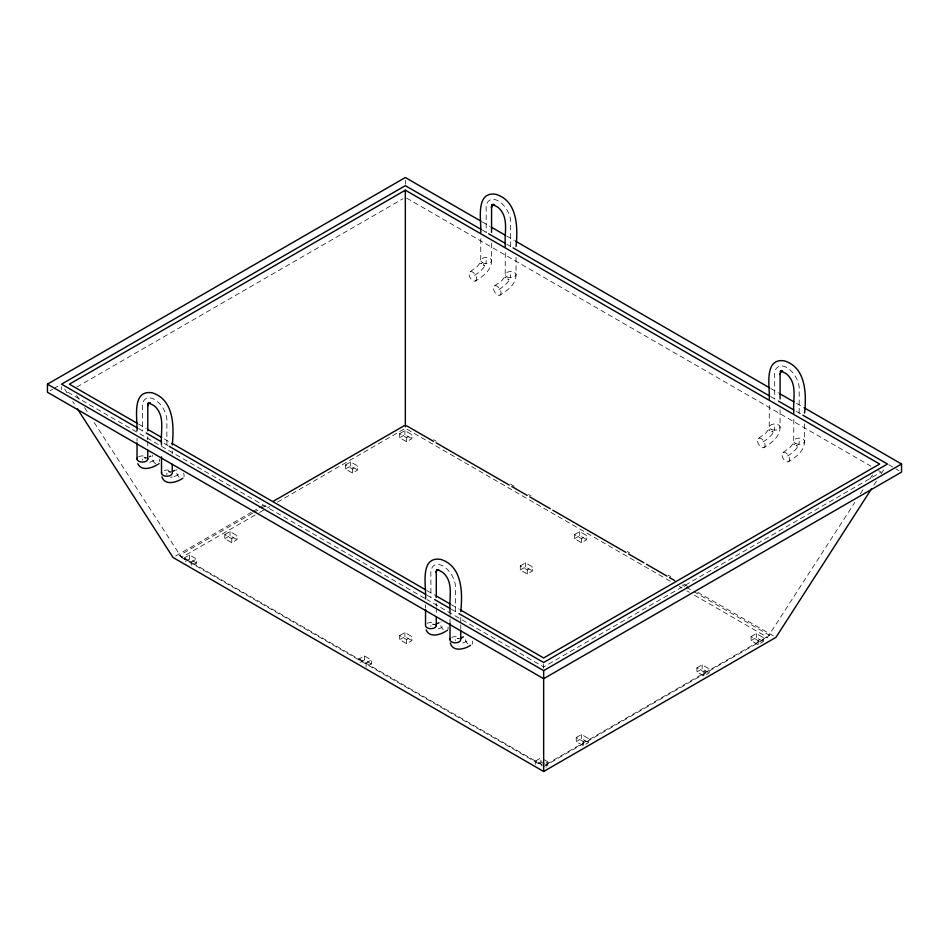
<?xml version="1.0" encoding="UTF-8"?>
<svg xmlns="http://www.w3.org/2000/svg" width="949" height="949" viewBox="0 0 949 949"><rect width="100%" height="100%" fill="white"/><g stroke="black" fill="none" stroke-linecap="round" stroke-linejoin="round"><path stroke-width="0.71" stroke-dasharray="4.75 3.56" d="M873.91 485.069L877.101 480.111M881.075 473.919L884.266 468.972M543.658 766.59L767.48 637.372L854.8 502.401M860.399 493.729L863.614 488.782M870.019 478.877L873.222 473.919M470.028 271.77L477.157 266.705L480.716 262.09L480.811 236.799M474.524 275.317L476.588 274.012A29.953 17.296 -60 0 0 482.555 268.864A10.866 6.275 -60 0 0 484.915 265.744A6.477 3.737 -60 0 0 486.185 261.355L486.185 260.512M475.532 280.987A5.374 3.025 58.8 0 0 473.67 272.766A5.374 3.025 58.8 0 0 469.138 275.376A5.374 3.025 58.8 0 0 475.532 280.987C482.65 276.669 491.119 270.56 491.558 261.402L491.558 242.742M494.512 285.898L501.641 280.833L505.2 276.218L505.295 250.939M499.008 289.457L501.06 288.152A29.953 17.296 -60 0 0 507.027 282.992A10.866 6.275 -60 0 0 509.399 279.872A6.477 3.737 -60 0 0 510.669 275.483L510.669 274.641M500.004 295.127A5.374 3.025 58.8 0 0 498.154 286.895A5.374 3.025 58.8 0 0 493.61 289.516A5.374 3.025 58.8 0 0 500.004 295.127C507.134 290.797 515.592 284.688 516.031 275.53L516.031 256.859M758.536 438.331L765.665 433.266L769.224 428.663L769.331 401.89M763.043 441.89L765.096 440.585A29.953 17.296 -60 0 0 771.062 435.437A10.866 6.275 -60 0 0 773.423 432.305A6.477 3.737 -60 0 0 774.692 427.916L774.692 427.086M764.04 447.56A5.374 3.025 58.8 0 0 762.189 439.328A5.374 3.025 58.8 0 0 757.646 441.949A5.374 3.025 58.8 0 0 764.04 447.56C771.169 443.242 779.627 437.133 780.066 427.975L780.066 409.304M783.02 452.471L790.149 447.406L793.708 442.792L793.803 417.513M787.516 456.018L789.568 454.725A29.953 17.296 -60 0 0 795.547 449.565A10.866 6.275 -60 0 0 797.907 446.445A6.477 3.737 -60 0 0 799.177 442.056L799.177 441.214M788.524 461.688A5.374 3.025 58.8 0 0 786.662 453.468A5.374 3.025 58.8 0 0 782.13 456.089A5.374 3.025 58.8 0 0 788.524 461.688C795.642 457.371 804.111 451.261 804.55 442.104L804.55 423.432M50.012 390.751L52.586 389.268M53.868 388.521L60.273 384.82M76.822 387.038L402.767 198.851M175.636 556.031L251.343 512.318M252.624 511.57L257.76 508.617M259.041 507.869L265.459 504.168M252.576 513.243L179.397 555.485L543.658 765.796M253.858 512.507L260.275 508.794M261.556 508.059L266.693 505.093M94.2 422.542L181.52 557.514L258.258 513.207M259.54 512.472L265.934 508.771M267.215 508.035L269.765 506.564M277.44 502.128L405.342 428.296L670.219 581.227M184.26 558L189.515 554.975L196.502 559.02L196.502 563.054L191.259 566.078L191.259 562.045L184.26 558L184.26 562.045L189.515 559.02L196.502 563.054M224.783 534.619L230.026 531.582L237.013 535.627L237.013 539.661L231.77 542.686L224.783 538.652L224.783 534.619L231.77 538.652L237.013 535.627M345.424 464.963L350.679 461.926L357.666 465.971L357.666 470.004L352.423 473.029L345.424 468.996L345.424 464.963L352.423 468.996L357.666 465.971M399.636 433.657L404.879 430.632L411.878 434.678L411.878 438.711L406.623 441.736L399.636 437.703L399.636 433.657L406.623 437.703L411.878 434.678M224.783 538.652L230.026 535.627L237.013 539.661M345.424 468.996L350.679 465.971L357.666 470.004M399.636 437.703L404.879 434.678L411.878 438.711M191.259 562.045L196.502 559.02M371.356 664.003L364.369 659.97L359.125 662.995L359.125 658.962L364.369 655.925L371.356 659.97L371.356 664.003L367.168 666.423M399.636 635.569L404.879 632.544L411.878 636.577L411.878 640.611L406.623 643.647L399.636 639.602L399.636 635.569L406.623 639.602L411.878 636.577M520.289 565.912L525.532 562.876L532.519 566.921L532.519 570.954L527.276 573.991L520.289 569.946L520.289 565.912L527.276 569.946L532.519 566.921M574.489 534.619L579.732 531.582L586.731 535.627L586.731 539.661L581.488 542.686L574.489 538.652L574.489 534.619L581.488 538.652L586.731 535.627M399.636 639.602L404.879 636.577L411.878 640.611M520.289 569.946L525.532 566.921L532.519 570.954M574.489 538.652L579.732 535.627L586.731 539.661M359.125 658.962L366.112 662.995L371.356 659.97M535.722 760.92L540.966 757.895L540.966 761.928L535.722 764.953L535.722 760.92L541.547 764.289M576.233 737.527L581.488 734.502L588.475 738.536L588.475 742.581L583.232 745.606L576.233 741.56L576.233 737.527L583.232 741.56L588.475 738.536M696.886 667.871L702.13 664.846L709.128 668.879L709.128 672.924L703.885 675.949L696.886 671.904L696.886 667.871L703.885 671.904L709.128 668.879M751.098 636.577L756.341 633.552L763.328 637.586L763.328 641.619L758.085 644.656L751.098 640.611L751.098 636.577L758.085 640.611L763.328 637.586M576.233 741.56L581.488 738.536L588.475 742.581M696.886 671.904L702.13 668.879L709.128 672.924M751.098 640.611L756.341 637.586L763.328 641.619M545.865 763.138L547.964 761.928L547.964 765.962L545.865 767.183M546.233 764.313L769.603 635.356L693.921 591.666M154.058 460.348L151.994 461.416A29.953 17.296 -60 0 1 146.988 463.017M178.531 474.476L176.478 475.544A29.953 17.296 -60 0 1 173.442 476.695M442.566 626.909L440.514 627.989A29.953 17.296 -60 0 1 436.481 629.401M467.05 641.049L464.986 642.117A29.953 17.296 -60 0 1 459.98 643.73M146.193 457.715L144.96 457.833L146.051 457.869M170.666 471.843L168.566 471.76M459.174 638.416L457.086 638.333L459.375 638.819M433.895 624.395L434.571 624.442M168.578 471.76L170.856 472.246M433.788 624.264L432.602 624.193L434.203 624.395M145.873 457.857L144.094 457.62L146.383 458.118M796.27 445.544L797.48 446.184L796.294 445.508M482.27 221.947L489.969 226.384M506.636 236.004L514.322 240.453M770.766 388.509L778.453 392.945M796.413 403.313L802.818 407.014M482.27 230.026L487.395 233.051M506.636 244.083L513.041 247.855M770.766 396.587L777.184 400.348M796.413 411.392L801.549 414.416M888.727 464.69L898.988 470.609M406.623 198.116L870.897 466.161M878.596 470.609L881.158 472.092L543.658 666.945L426.955 599.566M505.817 277.808L505.165 277.428L505.793 277.832M433.551 439.695L436.113 441.178M510.491 484.12L514.334 486.339M528.439 494.488L531.013 495.959M627.182 551.488L629.745 552.97M668.215 575.177L670.777 576.66M683.612 584.062L690.018 587.763M697.717 592.212L773.376 635.889M682.378 584.999L684.941 586.482M686.234 587.217L692.64 590.919M679.187 586.399L681.738 587.87M686.862 590.824L689.425 592.306M694.538 595.26L767.48 637.372M138.59 424.12L146.288 428.557M164.224 438.913L170.642 442.614M427.014 590.634L434.701 595.07M451.368 604.691L459.055 609.139M138.483 428.568L144.889 432.269M164.13 443.373L167.973 445.591M426.979 595.13L433.396 598.831M451.344 609.199L457.75 612.9M67.842 392.234L425.662 598.819M543.303 759.236L547.964 761.928M540.966 761.928L544.465 763.945M545.628 764.621L547.964 765.962M181.52 557.514L542.377 765.855M76.584 395.294L80.582 401.486M84.591 407.679L88.601 413.871M64.734 389.102L67.118 392.815M72.705 401.486L74.295 403.966M799.177 413.052L799.177 390.834A17.462 10.083 60 0 0 786.935 367.619A17.462 10.083 60 0 0 774.692 376.706L774.692 398.912M758.085 640.611L758.085 644.656M756.341 633.552L756.341 637.586M703.885 671.904L703.885 675.949M702.13 664.846L702.13 668.879M583.232 741.56L583.232 745.606M581.488 538.652L581.488 542.686M581.488 734.502L581.488 738.536M579.732 531.582L579.732 535.627M543.658 663.849L543.658 668.393M527.276 569.946L527.276 573.991M525.532 562.876L525.532 566.921M510.669 246.479L510.669 224.272A17.462 10.083 60 0 0 498.427 201.046A17.462 10.083 60 0 0 486.185 210.132L486.185 232.339M460.763 617.467L460.763 623.398M460.763 624.881L460.763 629.329M455.39 611.536L455.39 589.317A17.462 10.083 60 0 0 443.147 566.102A17.462 10.083 60 0 0 430.905 575.189L430.905 597.396M455.39 639.697L455.39 640.539M450.016 611.559L450.016 617.479M450.016 618.962L450.016 623.41M436.279 603.35L436.279 606.316M436.279 607.787L436.279 615.201M430.905 625.569L430.905 626.411M425.532 604.821L425.532 607.787M406.623 437.703L406.623 441.736M406.623 639.602L406.623 643.647M405.342 180.215L405.342 184.26M404.879 430.632L404.879 434.678M404.879 632.544L404.879 636.577M366.112 662.995L366.112 667.028M364.369 655.925L364.369 659.97M352.423 468.996L352.423 473.029M350.679 461.926L350.679 465.971M231.77 538.652L231.77 542.686M230.026 531.582L230.026 535.627M189.515 554.975L189.515 559.02M172.243 450.894L172.243 453.859M166.87 444.962L166.87 422.756A17.462 10.083 60 0 0 154.64 399.529A17.462 10.083 60 0 0 142.397 408.616L142.397 430.834M166.87 473.136L166.87 473.966A6.477 3.737 -60 0 0 166.917 474.619M147.771 436.777L147.771 439.743M147.771 441.226L147.771 448.628M142.397 458.996L142.397 459.838A6.477 3.737 -60 0 0 142.409 460.17M137.024 438.248L137.024 441.214M61.543 386.848L61.543 389.541M427.109 623.374A5.374 3.096 0 0 1 433.598 622.888M451.594 637.514A5.374 3.096 0 0 1 459.186 637.514M443.242 629.673A5.374 3.179 61.2 0 1 441.071 621.832M447.999 626.921A5.374 3.179 61.2 0 1 447.952 629.223M467.715 643.802A5.374 3.179 61.2 0 1 465.152 636.815M472.483 641.061A5.374 3.179 61.2 0 1 472.033 644.205M138.601 456.801A5.374 3.096 0 0 1 146.193 456.801M164.189 470.443A5.374 3.096 0 0 1 170.678 470.941M172.445 476.956A29.953 17.296 -60 0 1 170.512 477.288M155.707 463.824A5.374 3.179 61.2 0 1 152.564 455.271M159.135 459.067A5.374 3.179 61.2 0 1 159.598 461.57M179.207 477.24A5.374 3.179 61.2 0 1 176.585 472.543M176.633 470.253A5.374 3.179 61.2 0 1 177.036 469.399M183.62 473.195A5.374 3.179 61.2 0 1 183.928 476.778M484.488 265.483L483.29 264.842L484.488 265.495M508.972 279.611L507.762 278.97L508.961 279.623M773.008 432.056L771.798 431.404L772.996 432.056M481.333 263.668L480.692 263.3L481.321 263.703M769.853 430.241L769.2 429.861L769.829 430.277M794.325 444.369L793.684 444.002L794.313 444.405M506.873 276.835A5.374 3.096 0 0 0 515.853 275.447A5.374 3.096 0 0 0 509.281 271.651A5.374 3.096 0 0 0 506.873 276.835M482.389 262.707A5.374 3.096 0 0 0 491.368 261.319A5.374 3.096 0 0 0 484.797 257.523A5.374 3.096 0 0 0 482.389 262.707M795.381 443.408A5.374 3.096 0 0 0 804.361 442.02A5.374 3.096 0 0 0 797.789 438.224A5.374 3.096 0 0 0 795.381 443.408M772.011 429.767A5.374 3.096 0 0 0 780.066 427.086A5.374 3.096 0 0 0 772.011 424.393A5.374 3.096 0 0 0 772.011 429.767"/><path stroke-width="1.42" d="M436.291 571.061L436.86 570.147L436.125 572.544L436.303 571.642L436.279 597.419M871.526 488.782L775.938 637.372L543.658 771.478L173.062 557.514L77.474 408.912M804.1 407.75L901.55 464.014L901.55 472.092L543.658 678.713L47.45 392.234L47.45 384.155L405.342 177.522L480.989 221.2M460.336 609.875L543.658 657.977L879.628 464.014L405.342 190.18L69.372 384.155L137.308 423.373M273.11 501.392L404.049 425.793M47.45 384.155L543.658 670.635L901.55 464.014M157.475 464.595C151.876 468.154 141.437 471.57 137.771 463.693M182.896 478.201C177.083 482.258 165.019 486.149 161.935 476.908M445.983 631.156C440.336 634.869 429.399 638.155 426.113 629.828M470.467 645.296C464.725 649.377 452.661 652.248 450.336 642.983M149.574 456.623L150.476 456.184M174.948 470.313L172.327 471.463M438.984 622.758L436.362 623.896M463.456 636.886L460.846 638.025M436.398 569.875L438.723 569.993L437.762 569.673L442.78 572.389C454.263 582.378 448.818 597.502 450.016 611.559M491.25 227.131L505.354 235.269M515.604 241.188L769.485 387.761M779.746 393.693L793.85 401.83M480.989 229.338L405.342 185.672L61.543 384.155L137.202 427.833M488.688 233.786L505.354 243.407M513.041 247.855L769.485 395.911M778.465 401.095L793.85 409.968M802.83 415.152L887.457 464.014L543.658 662.497L459.031 613.635M406.623 425.793L433.551 441.344M436.125 442.815L509.233 485.034M511.796 486.505L527.181 495.402M529.756 496.873L550.278 508.723M552.84 510.206L625.949 552.413M628.511 553.896L643.908 562.781M646.471 564.264L666.993 576.114M669.555 577.597L674.68 580.551M147.57 429.292L161.662 437.442M171.923 443.361L425.733 589.898M435.982 595.818L450.087 603.955M146.17 433.005L161.555 441.89M169.254 446.338L425.698 594.394M434.678 599.578L450.063 608.463M804.55 413.052C806.496 394.63 806.318 367.619 784.443 360.881C763.257 357.512 770.019 388.129 769.331 398.924M793.803 413.076C792.605 399.019 798.05 383.894 786.567 373.906L781.549 371.189L782.51 371.51L780.185 371.379L782.356 370.952L780.529 371.711L781.418 370.988L779.912 374.06L780.09 373.159L780.066 398.936M543.658 670.635L543.658 771.478M516.031 246.491C517.976 228.057 517.798 201.046 495.936 194.308C474.749 190.939 481.511 221.568 480.811 232.351M505.295 246.503C504.097 232.446 509.542 217.321 498.059 207.333L493.041 204.616L494.002 204.937L491.665 204.818L493.848 204.379L492.021 205.138L492.899 204.415L491.404 207.487L491.582 206.585L491.558 232.363M460.763 611.536C462.697 593.113 462.531 566.102 440.656 559.364C418.794 556.031 426.67 588.083 425.532 598.89M460.763 630.812L460.763 639.697A5.374 3.096 0 0 1 454.69 642.77A5.374 3.096 0 0 1 450.194 638.902M450.016 623.41L450.016 639.697M436.279 616.684L436.279 625.569M425.532 609.27L425.532 625.569A5.374 3.096 0 0 0 431.605 628.641A5.374 3.096 0 0 0 436.089 624.762M405.342 190.18L405.342 426.813M172.243 444.974C174.189 426.54 174.011 399.529 152.148 392.791C130.962 389.422 137.724 420.051 137.024 430.834M172.243 464.239L172.243 473.136A5.374 3.096 0 0 1 166.17 476.208A5.374 3.096 0 0 1 161.686 472.329M161.508 444.986C160.31 430.929 165.743 415.804 154.272 405.816L149.254 403.1L150.203 403.42L147.878 403.301L150.061 402.862L148.234 403.622L147.783 404.499L149.112 402.898L147.605 405.982L147.795 405.069L147.771 430.858M161.508 456.837L161.508 473.136M147.771 450.111L147.771 458.996M137.024 442.697L137.024 458.996M447.56 630.077A5.374 3.179 61.2 0 1 446.932 630.646M147.581 458.189A5.374 3.096 0 0 1 142.397 462.104A5.374 3.096 0 0 1 137.214 458.189M159.041 463.503A5.374 3.179 61.2 0 1 158.424 464.073"/></g></svg>
